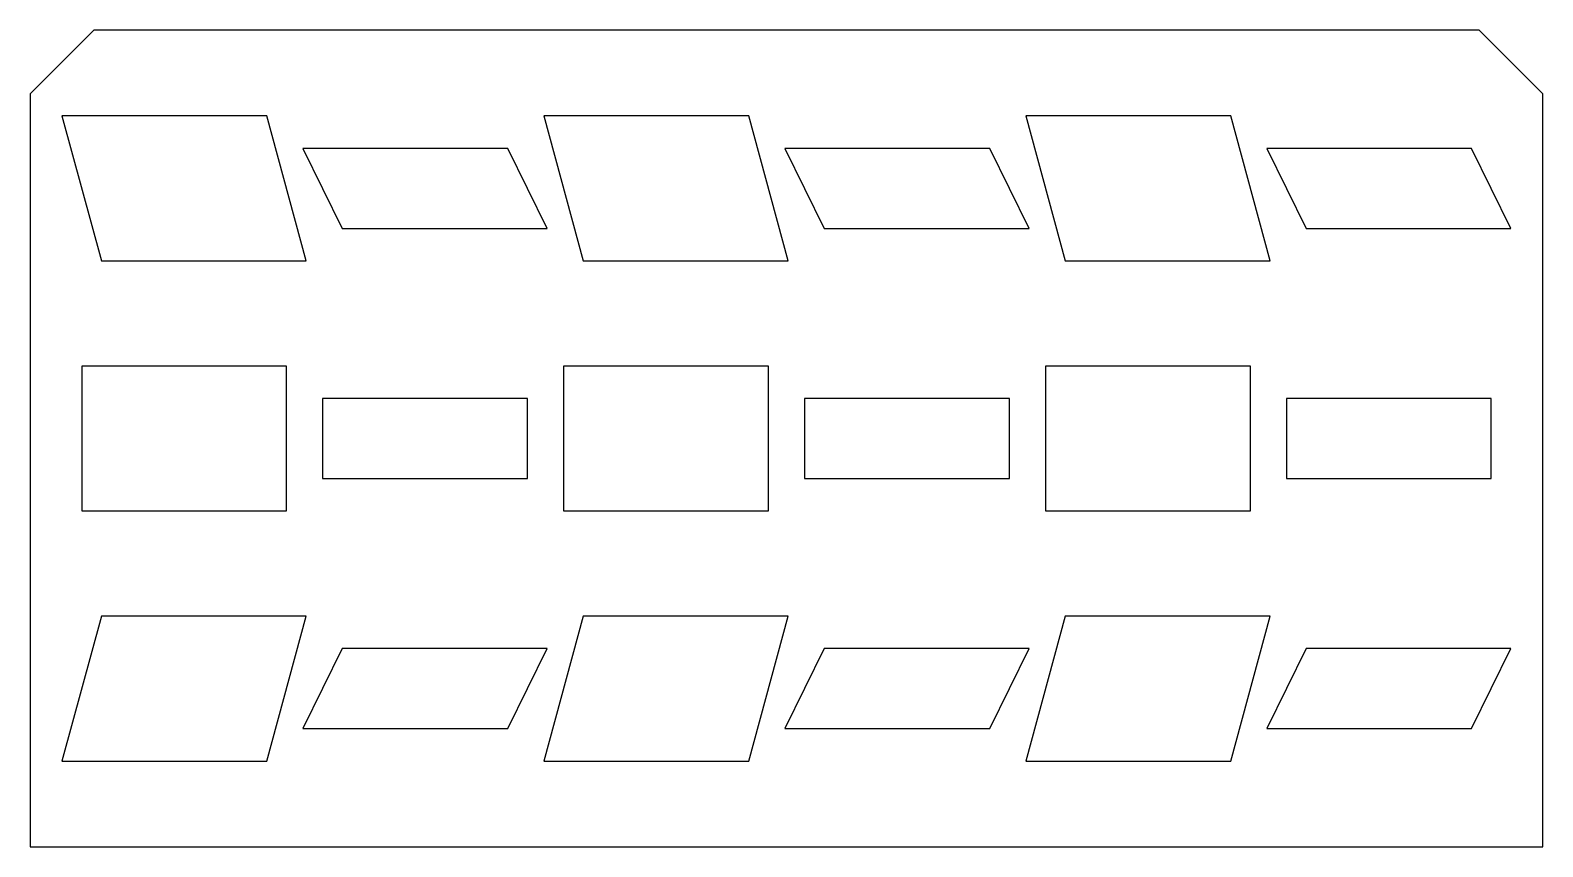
# Model space of a CAD drawing. Header units: millimetres. Extents: x 0 to 1000, y 0 to 540.
import ezdxf

# ---------------------------------------------------------------- set-up
doc = ezdxf.new("R2010")
doc.units = ezdxf.units.MM
doc.layers.add('CUT', color=7, linetype='CONTINUOUS')

msp = doc.modelspace()

# ---------------------------------------------------------------- linework, layer by layer
at = {"layer": 'CUT'}
for points in [[(0, 0), (1000, 0), (1000, 498), (958, 540), (42, 540), (0, 498)], [(47, 387.4), (182.4, 387.4), (156.4, 483.3), (20.9, 483.3)], [(365.6, 387.4), (501.1, 387.4), (475.1, 483.3), (339.6, 483.3)], [(684.3, 387.4), (819.7, 387.4), (793.7, 483.3), (658.3, 483.3)], [(206.3, 408.9), (341.7, 408.9), (315.7, 461.8), (180.3, 461.8)], [(525, 408.9), (660.4, 408.9), (634.4, 461.8), (498.9, 461.8)], [(843.6, 408.9), (979, 408.9), (953, 461.8), (817.6, 461.8)], [(34, 222.1), (169.4, 222.1), (169.4, 317.9), (34, 317.9)], [(352.6, 222.1), (488.1, 222.1), (488.1, 317.9), (352.6, 317.9)], [(671.3, 222.1), (806.7, 222.1), (806.7, 317.9), (671.3, 317.9)], [(193.3, 243.5), (328.7, 243.5), (328.7, 296.5), (193.3, 296.5)], [(511.9, 243.5), (647.4, 243.5), (647.4, 296.5), (511.9, 296.5)], [(830.6, 243.5), (966, 243.5), (966, 296.5), (830.6, 296.5)], [(20.9, 56.7), (156.4, 56.7), (182.4, 152.6), (47, 152.6)], [(339.6, 56.7), (475.1, 56.7), (501.1, 152.6), (365.6, 152.6)], [(658.3, 56.7), (793.7, 56.7), (819.7, 152.6), (684.3, 152.6)], [(180.3, 78.2), (315.7, 78.2), (341.7, 131.1), (206.3, 131.1)], [(498.9, 78.2), (634.4, 78.2), (660.4, 131.1), (525, 131.1)], [(817.6, 78.2), (953, 78.2), (979, 131.1), (843.6, 131.1)]]:
    msp.add_lwpolyline(points, close=True, dxfattribs=at)

doc.saveas('drawing.dxf')
